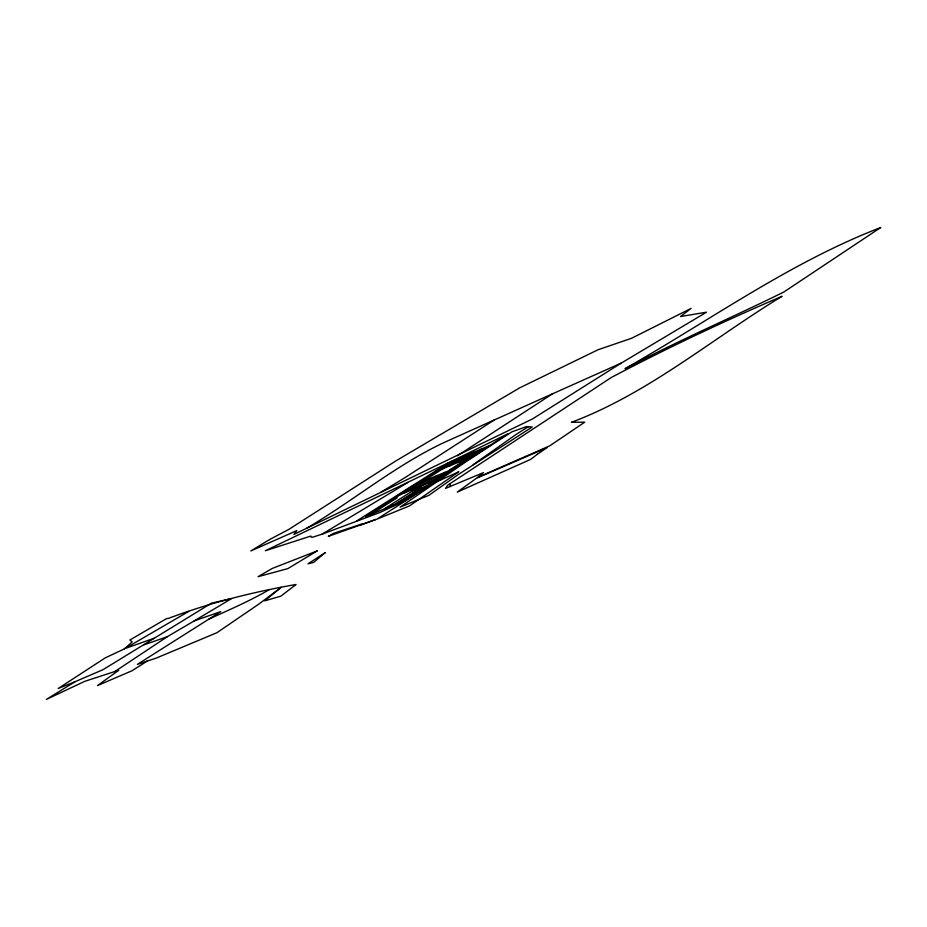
<?xml version="1.0" encoding="UTF-8"?>
<svg xmlns="http://www.w3.org/2000/svg" width="927" height="927" viewBox="0 0 927 927"><rect width="100%" height="100%" fill="white"/><g stroke="black" fill="none" stroke-linecap="round" stroke-linejoin="round"><path stroke-width="1.39" d="M449.943 486.582L450.186 483.581L611.206 377.544C666.988 348.065 724.103 321.182 782.064 296.281C712.191 338.807 648.715 393.233 571.414 422.318L584.74 422.179L549.653 445.887L477.347 477.521L483.5 472.596L445.528 488.413L447.625 485.284L450.186 483.581M75.226 681.623L58.146 688.529L105.261 657.88L124.357 648.888L132.19 641.89L129.838 640.024L166.721 618.529L168.401 618.413C209.722 602.84 252.607 592.086 296.061 584.473L280.869 596.154L264.74 600.858L281.217 587.301L258.981 603.998L216.918 632.712L156.142 658.135L137.393 664.369L220.788 611.588L194.288 620.87L167.405 636.64L114.936 671.484L84.705 681.357L46.35 699.445L75.226 681.623L103.048 669.665L211.46 603.153L231.507 598.633L194.288 620.87M473.257 464.624L516.918 433.871L528.425 426.721L532.225 426.999L457.741 474.891L428.923 495.308L400.163 507.127L465.041 462.364L511.878 431.843L526.524 426.582L528.425 426.721M457.382 455.794L552.538 393.801L621.264 363.083L706.513 312.179L680.545 316.536L691.102 308.401L631.484 338.32L598.031 349.757L519.676 387.857L395.481 461.136L288.807 529.421L269.977 539.329L250.811 550.962L296.849 530.58L293.894 534.439L532.504 418.934L621.264 363.083M494.218 420.012L404.624 477.88L380.788 492.26M147.022 661.171L132.109 670.719L97.474 685.586L118.726 670.302L114.936 671.484M306.953 528.112C352.967 500.916 394.682 466.038 443.002 443.002L552.538 393.801M396.872 503.616L421.634 487.811L427.335 485.505M475.852 453.222L449.479 470.059L453.72 468.309M412.295 489.676L429.572 478.691M449.862 465.794L466.408 455.273M419.966 486.548L437.277 475.528M457.59 462.596L474.16 452.04M427.741 483.373L445.064 472.33M465.412 459.352L481.994 448.772M357.022 520.754L448.795 462.619L507.695 433.882L404.902 500.904L380.012 512.446L322.063 534.184L312.306 537.289L310.985 536.976L310.916 536.049L265.319 550.754L448.795 462.619M404.705 492.77L421.959 481.82M442.225 468.958L458.749 458.471M370.719 514.52L397.057 497.811L392.376 499.711M449.491 464.52L424.763 480.209L420.058 482.144M359.189 525.505L376.107 519.398L328.332 536.351L333.372 533.431L361.542 524.091M322.063 534.184L407.88 482.457M124.357 648.888L188.714 611.426M269.027 589.827C249.722 600.951 229.189 609.908 209.05 619.016M126.941 647.869L154.16 638.251M144.079 644.833L167.405 636.64M325.145 552.689L313.697 562.376L308.007 563.79L325.145 552.689M537.278 454.311L530.731 459.352L457.243 492.11L476.327 478.344L546.93 447.729L537.278 454.311M458.668 471.831L409.572 505.875L376.976 519.12L432.214 483.836L458.668 471.831M880.65 227.555L783.883 291.993C731.577 317.81 677.776 340.707 626.293 368.286L625.007 368.633C709.711 320.696 789.283 262.723 880.65 227.555M478.819 451.959L404.253 500.545L365.736 516.594L444.462 466.675L478.819 451.959M452.955 469.085L435.597 480.174L397.208 495.829L414.439 484.902L452.955 469.085M489.919 445.47L473.315 456.072L434.67 472.086L451.182 461.623L489.919 445.47M411.901 491.322L385.087 508.39L394.334 504.67L421.206 487.544L411.901 491.322M317.15 550.928L287.857 568.61L258.065 576.687L272.295 568.413L317.15 550.928"/></g></svg>
